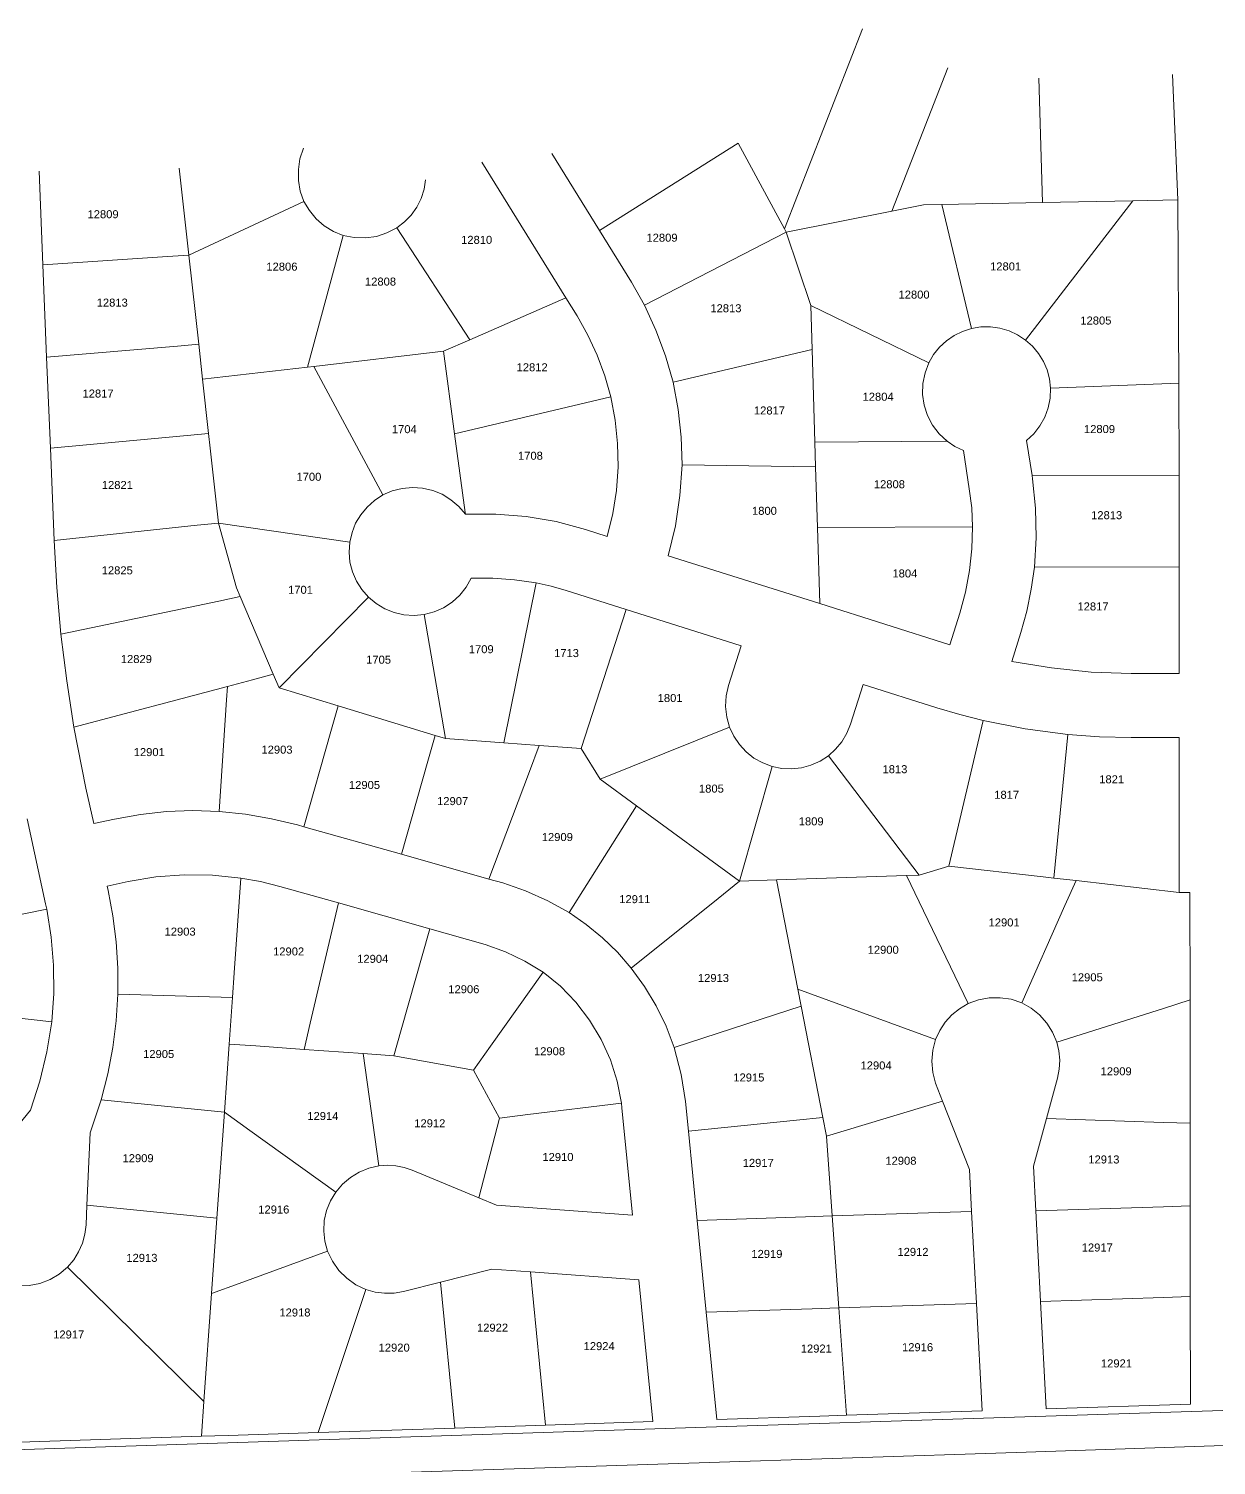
# Model space of a CAD drawing. Header units: feet. Extents: x 865220 to 2822444, y -2240498 to 975731.
# Drawn here: x 2818845 to 2819958, y 973466 to 974812 of the extents above; entities that cross this region are included whole.
import ezdxf
from ezdxf.enums import TextEntityAlignment as Align

# ---------------------------------------------------------------- set-up
doc = ezdxf.new("R2010")
doc.units = ezdxf.units.FT
doc.header["$LTSCALE"] = 0.015
doc.header["$MEASUREMENT"] = 0
doc.layers.add('Dakota County Addresses', color=7, linetype='Continuous')
doc.layers.add('Dakota County Parcels', color=7, linetype='Continuous')
doc.styles.add('Dimensions 100', font='arial.ttf')

# ---------------------------------------------------------------- blocks, each defined once
blk = doc.blocks.new('ACMAP_ANN_TEMPLATE_Dakota County Addresses')
at = {"layer": 'Dakota County Addresses', "style": 'Dimensions 100'}
blk.add_attdef('DakotaCountyAddress', text='', height=50, dxfattribs=at).set_placement((0, 0), align=Align.CENTER)

msp = doc.modelspace()

# ---------------------------------------------------------------- linework, layer by layer
at = {"layer": 'Dakota County Parcels', "lineweight": 5}
for p, q in [((2819553.3, 974624.8), (2819626.6, 974812.2)), ((2819654, 974641.2), (2819706.5, 974775.5)), ((2819795.1, 974649.3), (2819791.7, 974765.7)), ((2819921.9, 974651.8), (2819917, 974769.3)), ((2819335.4, 974695.3), (2819380.1, 974623.1)), ((2819380.1, 974623.1), (2819510, 974704.8)), ((2819510, 974704.8), (2819553.3, 974624.8)), ((2818986.1, 974681.5), (2818995.1, 974600)), ((2819269.9, 974687.2), (2819348.6, 974560)), ((2818858.4, 974590.8), (2818854.8, 974678.7)), ((2818995.1, 974600), (2819103, 974650.4)), ((2819555.1, 974621.4), (2819654, 974641.2)), ((2819654, 974641.2), (2819683.8, 974647.2)), ((2819683.8, 974647.2), (2819700.8, 974647.5)), ((2819700.8, 974647.5), (2819795.1, 974649.3)), ((2819700.8, 974647.5), (2819728.7, 974531.3)), ((2819779.3, 974520.5), (2819879.9, 974651)), ((2819795.1, 974649.3), (2819879.9, 974651)), ((2819879.9, 974651), (2819921.9, 974651.8)), ((2819923, 974479.9), (2819921.9, 974651.8)), ((2819106.3, 974495.1), (2819139.9, 974618.5)), ((2819190.1, 974625.6), (2819258.4, 974520.7)), ((2819380.1, 974623.1), (2819410.1, 974574.6)), ((2819422.3, 974553), (2819555.1, 974621.4)), ((2819553.3, 974624.8), (2819555.1, 974621.4)), ((2819555.1, 974621.4), (2819578.1, 974552.7)), ((2818995.1, 974600), (2819004.4, 974516.5)), ((2818861.9, 974504.4), (2818858.4, 974590.8)), ((2819422.3, 974553), (2819410.1, 974574.6)), ((2819258.4, 974520.7), (2819348.6, 974560)), ((2819348.6, 974560), (2819359.1, 974543)), ((2819578.1, 974552.7), (2819579.3, 974511.7)), ((2819578.1, 974552.7), (2819688.7, 974499.1)), ((2819233.7, 974509.9), (2819258.4, 974520.7)), ((2819004.4, 974516.5), (2819008, 974483.7)), ((2819112.3, 974495.8), (2819233.7, 974509.9)), ((2819244.1, 974432.5), (2819233.7, 974509.9)), ((2819579.3, 974511.7), (2819449, 974480.9)), ((2819581.9, 974424.8), (2819579.3, 974511.7)), ((2818865.4, 974419), (2818861.9, 974504.4)), ((2819008, 974483.7), (2819106.3, 974495.1)), ((2819106.3, 974495.1), (2819112.3, 974495.8)), ((2819112.3, 974495.8), (2819177, 974375.3)), ((2819008, 974483.7), (2819013.6, 974433)), ((2819802.6, 974475.3), (2819923, 974479.9)), ((2819923.1, 974393.9), (2819923, 974479.9)), ((2819244.1, 974432.5), (2819390.6, 974467.1)), ((2819254, 974359), (2819244.1, 974432.5)), ((2819581.9, 974424.8), (2819704.3, 974425.6)), ((2819582.6, 974401.8), (2819581.9, 974424.8)), ((2819704.3, 974425.6), (2819705.9, 974425.6)), ((2819780.3, 974426.2), (2819785.4, 974393.6)), ((2818868.9, 974332.6), (2818865.4, 974419)), ((2819721, 974417), (2819726.6, 974381.1)), ((2819457.4, 974403.6), (2819582.6, 974401.8)), ((2819584.4, 974344.8), (2819582.6, 974401.8)), ((2819785.4, 974393.6), (2819923.1, 974393.9)), ((2819785.4, 974393.6), (2819785.9, 974390.3)), ((2819923.2, 974307.9), (2819923.1, 974393.9)), ((2819254.3, 974357.2), (2819254, 974359)), ((2819022.9, 974349), (2819039.7, 974288.2)), ((2819022.9, 974349), (2819146, 974331.1)), ((2819584.4, 974344.8), (2819729.6, 974345.4)), ((2819586.5, 974273.5), (2819584.4, 974344.8)), ((2819366.9, 974342.9), (2819387.2, 974336.5)), ((2819444.4, 974318.4), (2819586.5, 974273.5)), ((2819787.8, 974307.7), (2819923.2, 974307.9)), ((2819923.2, 974207.9), (2819923.2, 974307.9)), ((2819290.5, 974143), (2819320.6, 974292.9)), ((2819039.7, 974288.2), (2819043.3, 974280)), ((2819043.3, 974280), (2819074.3, 974207.3)), ((2819079.8, 974194.5), (2819163.4, 974279.6)), ((2819348.8, 974285.7), (2819405.1, 974267.9)), ((2819215.6, 974263.3), (2819235.7, 974147)), ((2819362.8, 974137.7), (2819405.1, 974267.9)), ((2819405.1, 974267.9), (2819512.7, 974233.9)), ((2819586.5, 974273.5), (2819708.4, 974234.9)), ((2819708.4, 974234.9), (2819717.7, 974264.4)), ((2819766.5, 974219.4), (2819774.9, 974246.3)), ((2819500.9, 974196.7), (2819512.7, 974233.9)), ((2818887.5, 974157.8), (2819031.3, 974195.9)), ((2819074.3, 974207.3), (2819079.8, 974194.5)), ((2819615.3, 974160.5), (2819627.1, 974197.7)), ((2819627.1, 974197.7), (2819696.1, 974175.9)), ((2819878.2, 974207.9), (2819923.2, 974207.9)), ((2819079.8, 974194.5), (2819135.1, 974177.6)), ((2819135.1, 974177.6), (2819226, 974149.9)), ((2818887.5, 974157.8), (2818898.7, 974100.7)), ((2819380.8, 974108.9), (2819501.9, 974157.7)), ((2819707.4, 974027.5), (2819739.5, 974164)), ((2819226, 974149.9), (2819235.7, 974147)), ((2819235.7, 974147), (2819290.5, 974143)), ((2819290.5, 974143), (2819323.5, 974140.6)), ((2819805.7, 974016.3), (2819818.9, 974150.8)), ((2819878.3, 974147.9), (2819923.3, 974147.9)), ((2819923.4, 974002.9), (2819923.3, 974147.9)), ((2819323.5, 974140.6), (2819362.8, 974137.7)), ((2819362.8, 974137.7), (2819380.8, 974108.9)), ((2819594.5, 974130.9), (2819679.6, 974019)), ((2819511.3, 974013.5), (2819541.8, 974120.9)), ((2819380.8, 974108.9), (2819414.7, 974084.1)), ((2818898.7, 974100.7), (2818906, 974067.4)), ((2819414.7, 974084.1), (2819511.3, 974013.5)), ((2818843.6, 974071.8), (2818861, 973992.1)), ((2818906, 974067.4), (2818925.6, 974071.6)), ((2819096.9, 974066.2), (2819103.1, 974064.4)), ((2819103.1, 974064.4), (2819194.5, 974038.6)), ((2819194.5, 974038.6), (2819276.3, 974015.4)), ((2819679.6, 974019), (2819707.4, 974027.5)), ((2818918.7, 974008.8), (2818938.2, 974013)), ((2818918.7, 974008.8), (2818919.6, 974004.8)), ((2819080.5, 974008.5), (2819135.4, 973993)), ((2819276.3, 974015.4), (2819289.3, 974011.8)), ((2819511.3, 974013.5), (2819545.8, 974014.6)), ((2819545.8, 974014.6), (2819667.6, 974018.6)), ((2819545.8, 974014.6), (2819565.9, 973912.1)), ((2819667.6, 974018.6), (2819679.6, 974019)), ((2819805.7, 974016.3), (2819826.6, 974013.9)), ((2819826.6, 974013.9), (2819923.4, 974002.9)), ((2819933.4, 974002.9), (2819923.4, 974002.9)), ((2819933.5, 973902.1), (2819933.4, 974002.9)), ((2818862, 973987.2), (2818861, 973992.1)), ((2819135.4, 973993), (2819221, 973968.7)), ((2819221, 973968.7), (2819273, 973954)), ((2818928.6, 973907.5), (2819036.1, 973904.3)), ((2819033, 973860.7), (2819036.1, 973904.3)), ((2819565.9, 973912.1), (2819569, 973896.4)), ((2819565.9, 973912.1), (2819695, 973865.1)), ((2819933.6, 973786.5), (2819933.5, 973902.1)), ((2819569, 973896.4), (2819589.4, 973791.9)), ((2819028.5, 973796.9), (2819033, 973860.7)), ((2819103.3, 973855.8), (2819158.6, 973851.8)), ((2819158.6, 973851.8), (2819187.4, 973849.8)), ((2819158.6, 973851.8), (2819173.3, 973746.6)), ((2819187.4, 973849.8), (2819262, 973836.2)), ((2819262, 973836.2), (2819286.3, 973791.4)), ((2819695, 973824.1), (2819701.5, 973807.4)), ((2819798.9, 973791.1), (2819809.2, 973828.7)), ((2818902.8, 973777.5), (2818913.1, 973808.5)), ((2818913.1, 973808.5), (2819028.5, 973796.9)), ((2819401, 973801), (2819400.5, 973805.5)), ((2819460.7, 973806.9), (2819463.4, 973779.1)), ((2819592.9, 973774.4), (2819701.5, 973807.4)), ((2819701.5, 973807.4), (2819726.7, 973743.2)), ((2818833.1, 973782.1), (2818846.7, 973798.8)), ((2819021.4, 973697.5), (2819028.5, 973796.9)), ((2819266.9, 973716.7), (2819286.3, 973791.4)), ((2819410.9, 973700.4), (2819401, 973801)), ((2819589.4, 973791.9), (2819592.9, 973774.4)), ((2819463.4, 973779.1), (2819471.6, 973695.5)), ((2819786.6, 973746.3), (2819798.9, 973791.1)), ((2819933.6, 973709.2), (2819933.6, 973786.5)), ((2818899.7, 973709.8), (2818902.8, 973777.5)), ((2819592.9, 973774.4), (2819598.2, 973699.7)), ((2819204.6, 973742.6), (2819266.9, 973716.7)), ((2819726.7, 973743.2), (2819728.7, 973703.9)), ((2819786.6, 973746.3), (2819788.8, 973704.5)), ((2819266.9, 973716.7), (2819283.5, 973709.8)), ((2818898.9, 973691.3), (2818899.7, 973709.8)), ((2818899.7, 973709.8), (2819021.4, 973697.5)), ((2819016.4, 973626.9), (2819021.4, 973697.5)), ((2819283.5, 973709.8), (2819410.9, 973700.4)), ((2819598.2, 973699.7), (2819728.7, 973703.9)), ((2819598.2, 973699.7), (2819604.3, 973613.5)), ((2819728.7, 973703.9), (2819733.3, 973617.7)), ((2819788.8, 973704.5), (2819793.2, 973619.6)), ((2819933.7, 973624.2), (2819933.6, 973709.2)), ((2819471.6, 973695.5), (2819480.1, 973609.5)), ((2818881.6, 973651.8), (2819009.3, 973525.7)), ((2819231.1, 973637.8), (2819279.1, 973649.9)), ((2819279.1, 973649.9), (2819315.4, 973647.3)), ((2819315.4, 973647.3), (2819416.8, 973639.8)), ((2819315.4, 973647.3), (2819329.5, 973503.7)), ((2819116.4, 973496.8), (2819161.1, 973630.8)), ((2819196.2, 973629), (2819231.1, 973637.8)), ((2819231.1, 973637.8), (2819244.6, 973501)), ((2819416.8, 973639.8), (2819429.9, 973507)), ((2819009.3, 973525.7), (2819016.4, 973626.9)), ((2819604.3, 973613.5), (2819733.3, 973617.7)), ((2819733.3, 973617.7), (2819738.5, 973517)), ((2819793.2, 973619.6), (2819798.5, 973519)), ((2819933.8, 973523.4), (2819933.7, 973624.2)), ((2819480.1, 973609.5), (2819490, 973509)), ((2819604.3, 973613.5), (2819611.4, 973512.9)), ((2819007, 973493.3), (2819009.3, 973525.7)), ((2819798.5, 973519), (2819933.8, 973523.4)), ((2819611.4, 973512.9), (2819738.5, 973517)), ((2819116.4, 973496.8), (2819244.6, 973501)), ((2819244.6, 973501), (2819329.5, 973503.7)), ((2819329.5, 973503.7), (2819429.9, 973507)), ((2818827.1, 973487.4), (2819007, 973493.3))]:
    msp.add_line(p, q, dxfattribs=at)
for points in [[(2819102.5, 974700.1), (2819099.3, 974690.4), (2819097.8, 974680.3), (2819097.9, 974670.1), (2819099.6, 974660.1), (2819103, 974650.4)], [(2819190.1, 974625.6), (2819197.3, 974631.1), (2819203.6, 974637.6), (2819208.8, 974645), (2819212.9, 974653.1), (2819215.7, 974661.7), (2819217.1, 974670.6)], [(2819103, 974650.4), (2819108.1, 974641.8), (2819114.6, 974634.1), (2819122.1, 974627.6), (2819130.6, 974622.3), (2819139.9, 974618.5)], [(2819139.9, 974618.5), (2819150.1, 974616.5), (2819160.6, 974616.2), (2819170.9, 974617.6), (2819180.8, 974620.8), (2819190.1, 974625.6)], [(2818858.4, 974590.8), (2818975.2, 974598.6), (2818995.1, 974600)], [(2819449, 974480.9), (2819441.8, 974505.6), (2819432.9, 974529.6), (2819422.3, 974553)], [(2819390.6, 974467.1), (2819385, 974487), (2819377.9, 974506.3), (2819369.2, 974525.1), (2819359.1, 974543)], [(2819779.3, 974520.5), (2819771.9, 974525.4), (2819763.8, 974529.1), (2819755.2, 974531.6), (2819746.4, 974532.8), (2819737.5, 974532.7), (2819728.7, 974531.3)], [(2819728.7, 974531.3), (2819720.3, 974528.6), (2819712.3, 974524.7), (2819705.1, 974519.7), (2819698.6, 974513.7), (2819693.1, 974506.8), (2819688.7, 974499.1)], [(2819802.6, 974475.3), (2819801.7, 974484), (2819799.4, 974492.4), (2819796, 974500.5), (2819791.4, 974507.9), (2819785.8, 974514.7), (2819779.3, 974520.5)], [(2818861.9, 974504.4), (2818984.4, 974514.8), (2819004.4, 974516.5)], [(2819688.7, 974499.1), (2819685.1, 974489.6), (2819683.1, 974479.6), (2819682.8, 974469.4), (2819684.3, 974459.3), (2819687.4, 974449.6), (2819692.2, 974440.6), (2819698.4, 974432.5), (2819705.9, 974425.6)], [(2819457.4, 974403.6), (2819456.5, 974429.5), (2819453.7, 974455.4), (2819449, 974480.9)], [(2819387.2, 974336.5), (2819392.5, 974357.9), (2819395.8, 974379.6), (2819397.4, 974401.6), (2819397, 974423.6), (2819394.7, 974445.5), (2819390.6, 974467.1)], [(2819780.3, 974426.2), (2819787.1, 974432.6), (2819792.8, 974440), (2819797.3, 974448.1), (2819800.5, 974456.8), (2819802.3, 974466), (2819802.6, 974475.3)], [(2818865.4, 974419), (2818993.7, 974431.1), (2819013.6, 974433)], [(2819013.6, 974433), (2819015.1, 974419.1), (2819022.9, 974349)], [(2819705.9, 974425.6), (2819713.1, 974420.8), (2819721, 974417)], [(2819444.4, 974318.4), (2819451.1, 974346.4), (2819455.4, 974374.9), (2819457.4, 974403.6)], [(2819787.8, 974307.7), (2819789.3, 974335.2), (2819788.7, 974362.8), (2819785.9, 974390.3)], [(2819177, 974375.3), (2819169.2, 974370.2), (2819162.2, 974364), (2819156.3, 974356.8), (2819151.5, 974348.8), (2819148.1, 974340.2), (2819146, 974331.1)], [(2819254.3, 974357.2), (2819248.1, 974364.5), (2819240.8, 974370.8), (2819232.6, 974375.9), (2819223.7, 974379.5), (2819214.3, 974381.7), (2819204.7, 974382.4), (2819195.2, 974381.5), (2819185.8, 974379.1), (2819177, 974375.3)], [(2819729.6, 974345.4), (2819728.8, 974363.3), (2819726.6, 974381.1)], [(2819366.9, 974342.9), (2819339.3, 974350.3), (2819311.2, 974355.1), (2819282.8, 974357.4), (2819254.3, 974357.2)], [(2818868.9, 974332.6), (2819003, 974346.9), (2819022.9, 974349)], [(2819717.7, 974264.4), (2819723.1, 974284.2), (2819726.9, 974304.4), (2819729.1, 974324.9), (2819729.6, 974345.4)], [(2818868.9, 974332.6), (2818871.4, 974288.7), (2818875.3, 974244.9)], [(2819146, 974331.1), (2819145.4, 974321.7), (2819146.2, 974312.4), (2819148.5, 974303.3), (2819152.2, 974294.6), (2819157.2, 974286.7), (2819163.4, 974279.6)], [(2819774.9, 974246.3), (2819780.4, 974266.5), (2819784.7, 974287), (2819787.8, 974307.7)], [(2819215.6, 974263.3), (2819225, 974265.7), (2819233.8, 974269.6), (2819242, 974274.9), (2819249.1, 974281.4), (2819255.2, 974288.9), (2819259.9, 974297.4)], [(2819320.6, 974292.9), (2819300.5, 974295.8), (2819280.2, 974297.3), (2819259.9, 974297.4)], [(2819348.8, 974285.7), (2819334.8, 974289.7), (2819320.6, 974292.9)], [(2818875.3, 974244.9), (2819023.3, 974275.8), (2819043.3, 974280)], [(2819163.4, 974279.6), (2819170.6, 974273.5), (2819178.7, 974268.7), (2819187.5, 974265.1), (2819196.7, 974263), (2819206.2, 974262.4), (2819215.6, 974263.3)], [(2818875.3, 974244.9), (2818880.7, 974201.2), (2818887.5, 974157.8)], [(2819766.5, 974219.4), (2819803.5, 974213.3), (2819840.8, 974209.4), (2819878.2, 974207.9)], [(2819023.6, 974078.8), (2819030.5, 974183.4), (2819031.3, 974195.9)], [(2819031.3, 974195.9), (2819054.8, 974202.1), (2819074.3, 974207.3)], [(2819500.9, 974196.7), (2819498.7, 974187), (2819498.2, 974177.1), (2819499.2, 974167.2), (2819501.9, 974157.7)], [(2819103.1, 974064.4), (2819128.3, 974153.5), (2819135.1, 974177.6)], [(2819696.1, 974175.9), (2819717.7, 974169.5), (2819739.5, 974164)], [(2819501.9, 974157.7), (2819505.9, 974149.2), (2819511.1, 974141.4), (2819517.5, 974134.5), (2819524.8, 974128.7), (2819533, 974124.2), (2819541.8, 974120.9)], [(2819594.5, 974130.9), (2819601.3, 974137), (2819607.2, 974144.1), (2819611.9, 974152), (2819615.3, 974160.5)], [(2819739.5, 974164), (2819779, 974156.2), (2819818.9, 974150.8)], [(2819194.5, 974038.6), (2819219.2, 974125.9), (2819226, 974149.9)], [(2819818.9, 974150.8), (2819848.6, 974148.6), (2819878.3, 974147.9)], [(2819276.3, 974015.4), (2819314.3, 974116.2), (2819323.5, 974140.6)], [(2819541.8, 974120.9), (2819550.8, 974119.1), (2819560.1, 974118.7), (2819569.3, 974119.7), (2819578.2, 974122.1), (2819586.7, 974125.9), (2819594.5, 974130.9)], [(2819023.6, 974078.8), (2818999, 974079.6), (2818974.3, 974078.6), (2818949.8, 974076), (2818925.6, 974071.6)], [(2819096.9, 974066.2), (2819072.7, 974071.9), (2819048.3, 974076.1), (2819023.6, 974078.8)], [(2819351.5, 973984), (2819401.4, 974062.9), (2819414.7, 974084.1)], [(2819707.4, 974027.5), (2819795.8, 974017.4), (2819805.7, 974016.3)], [(2819044, 974016.3), (2819017.5, 974019.1), (2818990.9, 974019.4), (2818964.4, 974017.4), (2818938.2, 974013)], [(2819036.1, 973904.3), (2819037.7, 973927.5), (2819044, 974016.3)], [(2819080.5, 974008.5), (2819062.4, 974013), (2819044, 974016.3)], [(2819351.5, 973984), (2819331.6, 973995), (2819310.8, 974004.3), (2819289.3, 974011.8)], [(2819409.7, 973932), (2819491.1, 973997.3), (2819511.3, 974013.5)], [(2819667.6, 974018.6), (2819679.5, 973994), (2819725.4, 973898.7)], [(2819775.7, 973899.4), (2819816.2, 973990.5), (2819826.6, 974013.9)], [(2818928.6, 973907.5), (2818928.6, 973932), (2818927.1, 973956.5), (2818924.1, 973980.8), (2818919.6, 974004.8)], [(2818643.4, 973942.8), (2818706.2, 973955.6), (2818862, 973987.2)], [(2818866.7, 973881.7), (2818868.6, 973908.1), (2818868.5, 973934.6), (2818866.3, 973961), (2818862, 973987.2)], [(2819103.3, 973855.8), (2819109, 973880.4), (2819135.4, 973993)], [(2819409.7, 973932), (2819396.8, 973946.8), (2819382.7, 973960.4), (2819367.6, 973972.9), (2819351.5, 973984)], [(2819187.4, 973849.8), (2819194.2, 973874), (2819221, 973968.7)], [(2819327.1, 973928.2), (2819310, 973938.6), (2819291.9, 973947.2), (2819273, 973954)], [(2819262, 973836.2), (2819277.9, 973858.7), (2819327.1, 973928.2)], [(2819400.5, 973805.5), (2819396.5, 973826.1), (2819390.2, 973846.1), (2819381.6, 973865.2), (2819370.8, 973883.2), (2819358, 973899.9), (2819343.4, 973914.9), (2819327.1, 973928.2)], [(2819450, 973857.5), (2819442.5, 973877.4), (2819433.2, 973896.5), (2819422.2, 973914.8), (2819409.7, 973932)], [(2818643.4, 973906.7), (2818706.3, 973899.6), (2818866.7, 973881.7)], [(2818913.1, 973808.5), (2818919.3, 973832.8), (2818924, 973857.5), (2818927.1, 973882.5), (2818928.6, 973907.5)], [(2819775.7, 973899.4), (2819765.9, 973902.7), (2819755.6, 973904.2), (2819745.3, 973904.1), (2819735.1, 973902.2), (2819725.4, 973898.7)], [(2819808.6, 973862.7), (2819804.6, 973872), (2819799.2, 973880.5), (2819792.4, 973888.1), (2819784.5, 973894.4), (2819775.7, 973899.4)], [(2819808.6, 973862.7), (2819908.5, 973894.2), (2819933.5, 973902.1)], [(2819450, 973857.5), (2819545, 973888.6), (2819569, 973896.4)], [(2819725.4, 973898.7), (2819717.4, 973893.9), (2819710.3, 973888.1), (2819704.1, 973881.2), (2819698.9, 973873.5), (2819695, 973865.1)], [(2818846.7, 973798.8), (2818855.4, 973825.9), (2818862.1, 973853.6), (2818866.7, 973881.7)], [(2819033, 973860.7), (2819057.9, 973859), (2819103.3, 973855.8)], [(2819695, 973865.1), (2819692.3, 973855), (2819691.4, 973844.6), (2819692.3, 973834.2), (2819695, 973824.1)], [(2819809.2, 973828.7), (2819810.9, 973837.1), (2819811.4, 973845.7), (2819810.6, 973854.3), (2819808.6, 973862.7)], [(2819460.7, 973806.9), (2819456.6, 973832.4), (2819450, 973857.5)], [(2819286.3, 973791.4), (2819313, 973794.7), (2819400.5, 973805.5)], [(2819028.5, 973796.9), (2819052.3, 973779.8), (2819132.8, 973722.1)], [(2819463.4, 973779.1), (2819564.5, 973789.4), (2819589.4, 973791.9)], [(2819798.9, 973791.1), (2819908.6, 973787.4), (2819933.6, 973786.5)], [(2819173.3, 973746.6), (2819163.9, 973744.4), (2819154.9, 973740.7), (2819146.6, 973735.7), (2819139.2, 973729.5), (2819132.8, 973722.1)], [(2819204.6, 973742.6), (2819197.1, 973745.2), (2819189.2, 973746.7), (2819181.3, 973747.2), (2819173.3, 973746.6)], [(2819132.8, 973722.1), (2819127.8, 973713.8), (2819124.2, 973704.8), (2819122.1, 973695.3), (2819121.6, 973685.6), (2819122.6, 973676), (2819125.2, 973666.6)], [(2819471.6, 973695.5), (2819573.2, 973698.8), (2819598.2, 973699.7)], [(2819788.8, 973704.5), (2819908.6, 973708.4), (2819933.6, 973709.2)], [(2818881.6, 973651.8), (2818887.3, 973658.5), (2818891.9, 973666), (2818895.4, 973674.1), (2818897.8, 973682.6), (2818898.9, 973691.3)], [(2819016.4, 973626.9), (2819042.2, 973636.3), (2819125.2, 973666.6)], [(2819125.2, 973666.6), (2819129.8, 973657.2), (2819135.8, 973648.7), (2819143.2, 973641.4), (2819151.7, 973635.3), (2819161.1, 973630.8)], [(2818835.5, 973634.1), (2818845.7, 973634.5), (2818855.6, 973636.5), (2818865.1, 973640.2), (2818873.8, 973645.3), (2818881.6, 973651.8)], [(2819161.1, 973630.8), (2819169.7, 973628.4), (2819178.5, 973627.3), (2819187.5, 973627.5), (2819196.2, 973629)], [(2819793.2, 973619.6), (2819908.7, 973623.4), (2819933.7, 973624.2)], [(2819480.1, 973609.5), (2819579.3, 973612.7), (2819604.3, 973613.5)], [(2818677.1, 973475.6), (2818707.1, 973476.6), (2819460.6, 973501.1), (2819768.9, 973511.1), (2819983.8, 973518)], [(2819490, 973509), (2819586.4, 973512.1), (2819611.4, 973512.9)], [(2819007, 973493.3), (2819032.1, 973494.1), (2819116.4, 973496.8)], [(2819107.2, 973456.6), (2819463.8, 973468.2), (2819770.6, 973478.2), (2819983.8, 973485.2)]]:
    msp.add_lwpolyline(points, dxfattribs=at)

# ---------------------------------------------------------------- block references
at = {"layer": 'Dakota County Addresses', "lineweight": 5, "xscale": 0.15, "yscale": 0.15, "zscale": 0.15}
for p, values in [((2818914.8, 974634.6), {'DakotaCountyAddress': '12809'}), ((2819264.9, 974610.6), {'DakotaCountyAddress': '12810'}), ((2819438.6, 974612.6), {'DakotaCountyAddress': '12809'}), ((2819082.4, 974585.5), {'DakotaCountyAddress': '12806'}), ((2819760.6, 974585.7), {'DakotaCountyAddress': '12801'}), ((2819174.8, 974571.5), {'DakotaCountyAddress': '12808'}), ((2818923.4, 974551.8), {'DakotaCountyAddress': '12813'}), ((2819674.8, 974559.3), {'DakotaCountyAddress': '12800'}), ((2819498.5, 974546.5), {'DakotaCountyAddress': '12813'}), ((2819845.2, 974535), {'DakotaCountyAddress': '12805'}), ((2819316.9, 974491.2), {'DakotaCountyAddress': '12812'}), ((2818910.1, 974466.6), {'DakotaCountyAddress': '12817'}), ((2819641.1, 974463.6), {'DakotaCountyAddress': '12804'}), ((2819539.3, 974450.7), {'DakotaCountyAddress': '12817'}), ((2819197.1, 974433.2), {'DakotaCountyAddress': '1704'}), ((2819848.6, 974433.3), {'DakotaCountyAddress': '12809'}), ((2819315.3, 974408.3), {'DakotaCountyAddress': '1708'}), ((2818928.2, 974380.9), {'DakotaCountyAddress': '12821'}), ((2819107.7, 974388.6), {'DakotaCountyAddress': '1700'}), ((2819651.7, 974381.6), {'DakotaCountyAddress': '12808'}), ((2819534.6, 974356.7), {'DakotaCountyAddress': '1800'}), ((2819855.3, 974352.6), {'DakotaCountyAddress': '12813'}), ((2818928.1, 974300.9), {'DakotaCountyAddress': '12825'}), ((2819666.2, 974298), {'DakotaCountyAddress': '1804'}), ((2819099.8, 974282.7), {'DakotaCountyAddress': '1701'}), ((2819842.5, 974267.1), {'DakotaCountyAddress': '12817'}), ((2818946, 974217.8), {'DakotaCountyAddress': '12829'}), ((2819173, 974217.2), {'DakotaCountyAddress': '1705'}), ((2819269.2, 974227), {'DakotaCountyAddress': '1709'}), ((2819349.1, 974223.4), {'DakotaCountyAddress': '1713'}), ((2819446.2, 974181.3), {'DakotaCountyAddress': '1801'}), ((2818958.1, 974130.6), {'DakotaCountyAddress': '12901'}), ((2819077.8, 974132.9), {'DakotaCountyAddress': '12903'}), ((2819656.9, 974114.6), {'DakotaCountyAddress': '1813'}), ((2819159.8, 974099.8), {'DakotaCountyAddress': '12905'}), ((2819484.9, 974096.4), {'DakotaCountyAddress': '1805'}), ((2819860, 974105.1), {'DakotaCountyAddress': '1821'}), ((2819242.4, 974084.7), {'DakotaCountyAddress': '12907'}), ((2819761.6, 974090.6), {'DakotaCountyAddress': '1817'}), ((2819578.4, 974065.7), {'DakotaCountyAddress': '1809'}), ((2819340.5, 974051), {'DakotaCountyAddress': '12909'}), ((2819413.1, 973992.8), {'DakotaCountyAddress': '12911'}), ((2818987, 973962.4), {'DakotaCountyAddress': '12903'}), ((2819759.2, 973971), {'DakotaCountyAddress': '12901'}), ((2819645.9, 973945.4), {'DakotaCountyAddress': '12900'}), ((2819088.7, 973943.8), {'DakotaCountyAddress': '12902'}), ((2819167.5, 973936.9), {'DakotaCountyAddress': '12904'}), ((2819486.8, 973918.9), {'DakotaCountyAddress': '12913'}), ((2819837.1, 973919.6), {'DakotaCountyAddress': '12905'}), ((2819252.9, 973908.4), {'DakotaCountyAddress': '12906'}), ((2818966.9, 973847.7), {'DakotaCountyAddress': '12905'}), ((2819333.2, 973850.3), {'DakotaCountyAddress': '12908'}), ((2819520, 973825.7), {'DakotaCountyAddress': '12915'}), ((2819639.2, 973837), {'DakotaCountyAddress': '12904'}), ((2819864.2, 973831.5), {'DakotaCountyAddress': '12909'}), ((2819120.8, 973789.6), {'DakotaCountyAddress': '12914'}), ((2819221, 973782.8), {'DakotaCountyAddress': '12912'}), ((2818947.6, 973750.1), {'DakotaCountyAddress': '12909'}), ((2819341.1, 973751.2), {'DakotaCountyAddress': '12910'}), ((2819528.8, 973745.7), {'DakotaCountyAddress': '12917'}), ((2819662.5, 973747.7), {'DakotaCountyAddress': '12908'}), ((2819852.7, 973748.9), {'DakotaCountyAddress': '12913'}), ((2819074.8, 973702), {'DakotaCountyAddress': '12916'}), ((2819846.5, 973666.4), {'DakotaCountyAddress': '12917'}), ((2818951.2, 973656.7), {'DakotaCountyAddress': '12913'}), ((2819536.9, 973660.4), {'DakotaCountyAddress': '12919'}), ((2819673.8, 973662.3), {'DakotaCountyAddress': '12912'}), ((2819094.6, 973605.5), {'DakotaCountyAddress': '12918'}), ((2818882.6, 973584.9), {'DakotaCountyAddress': '12917'}), ((2819279.8, 973591.3), {'DakotaCountyAddress': '12922'}), ((2819187.6, 973572.6), {'DakotaCountyAddress': '12920'}), ((2819379.7, 973574), {'DakotaCountyAddress': '12924'}), ((2819583.2, 973571.7), {'DakotaCountyAddress': '12921'}), ((2819678.1, 973573), {'DakotaCountyAddress': '12916'}), ((2819864.5, 973557.8), {'DakotaCountyAddress': '12921'})]:
    msp.add_blockref('ACMAP_ANN_TEMPLATE_Dakota County Addresses', p, dxfattribs=at).add_auto_attribs(values)

doc.saveas('drawing.dxf')
